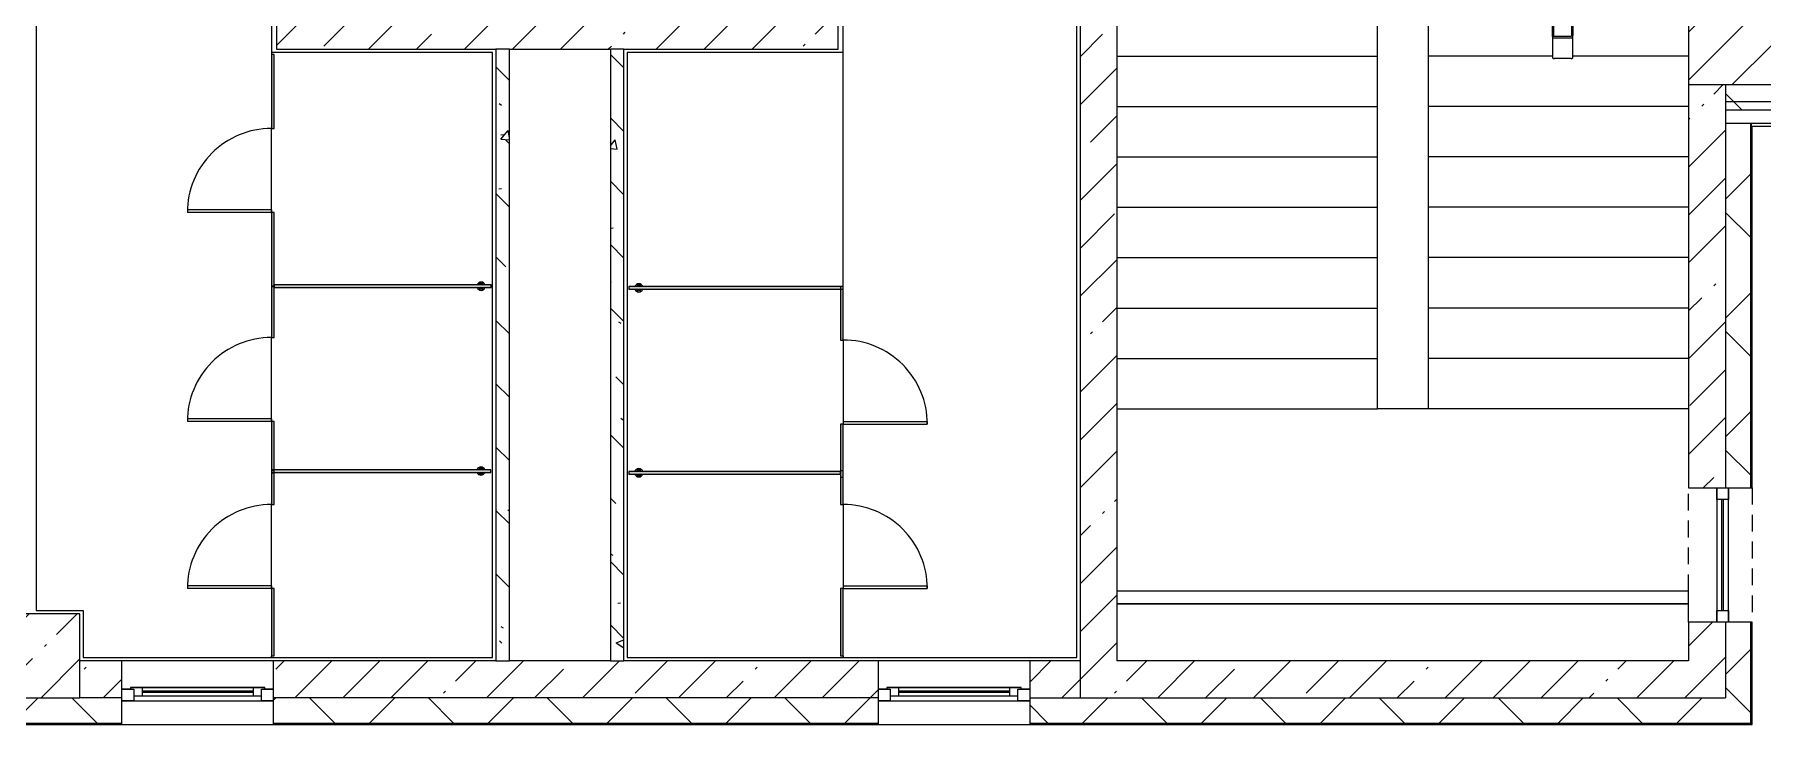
# Model space of a CAD drawing. Header units: millimetres. Extents: x -5368 to 196898, y -8553 to 29000.
# Drawn here: x 127665 to 137944, y -258 to 3848 of the extents above; entities that cross this region are included whole.
import ezdxf

# ---------------------------------------------------------------- set-up
doc = ezdxf.new("R2010")
doc.units = ezdxf.units.MM
doc.linetypes.add('200_ШТРИХ__ш1_п0_6_', pattern=[160, 100, -60])
for name, color, linetype, lineweight in [('A-DETL-MBND-1', 7, '200_ШТРИХ__ш1_п0_6_', 9), ('A-DOOR-5', 7, 'Continuous', 5), ('A-GENM-4', 7, 'Continuous', 5), ('A-GLAZ-2', 7, 'Continuous', 5), ('A-WALL', 7, 'Continuous', 9), ('A-WALL-2', 7, 'Continuous', 5), ('I-WALL-4', 7, 'Continuous', 5), ('S-COLS-3', 7, 'Continuous', 5), ('S-STRS-2', 7, 'Continuous', 5)]:
    doc.layers.add(name, color=color, linetype=linetype, lineweight=lineweight)
for name, color, linetype, lineweight, true_color in [('A-FLOR-3', 7, 'Continuous', 5, 0xaaaaaa), ('A-GENM-7', 7, 'Continuous', 5, 0xe2ddcd), ('I-WALL-6', 7, 'Continuous', 5, 0x787878)]:
    doc.layers.add(name, color=color, linetype=linetype, lineweight=lineweight, true_color=true_color)
pattern_1 = [(45, (62025.03, 0), (-353.5534, 353.5534), []), (135, (62025.03, 0), (-353.5534, -353.5534), [])]
pattern_2 = [(45, (62025.03, 0), (-285.1231, 285.1231), []), (45, (62310.15, 0), (-285.1231, 285.1231), [504.031, -100.806, 16.764, -84.042])]
pattern_3 = [(135, (62025.03, 0), (-377.1708, -377.1708), [533.4, -88.9, 17.78, -88.9]), (135, (62025.03, 376.94), (-377.1708, -377.1708), []), (50, (62025.03, 0), (637.6445, -55.7866), [66.675, -733.425]), (355, (62025, 0), (-123.3494, 668.699), [53.34, -586.74]), (100.451, (62078.17, -4.65), (514.299, 612.908), [56.665, -623.315]), (46.184, (62025, 177.8), (948.776, -147.15), [100.012, -1100.137]), (96.636, (62104.1, 165.5), (830.909, 865.997), [84.998, -934.973]), (351.184, (62025, 177.8), (830.918, 865.988), [80.01, -880.11]), (21, (62113.93, 133.35), (530.6506, -357.9283), [66.675, -733.425]), (326, (62113.9, 133.35), (216.308, 644.6585), [53.34, -586.74]), (71.451, (62158.15, 103.5), (746.9596, 286.7243), [56.665, -623.315]), (37.5, (62025.03, 0), (10.8105, 295.9426), [16.764, -562.864, 16.764, -578.866, -588.962]), (37.5, (62025.03, 0), (10.8105, 295.9426), [-1175.258, 16.764, -572.198]), (7.5, (62025.03, 0), (233.8692, 350.6318), [16.764, -322.834, 16.764, -549.529, -224.472]), (7.5, (62025.03, 0), (233.8692, 350.6318), [-905.891, 16.764, -207.708]), (327.5, (61826.78, 0), (474.5678, -20.0513), [16.764, -205.486, 16.764, -676.656, -920.115]), (327.5, (61826.78, 0), (474.5678, -20.0513), [-915.67, 16.764, -903.351]), (317.5, (61737.9, 0), (518.4522, 88.9934), [16.764, -272.161, 16.764, -443.738, -653.415]), (317.5, (61737.9, 0), (518.4522, 88.9934), [-749.427, 16.764, -636.651])]

# ---------------------------------------------------------------- blocks, each defined once
blk = doc.blocks.new('BSC_Колонна _Прямоугольная - 500х500-V80-3_3_1_птичка')
at = {"layer": 'S-COLS-3'}
h = blk.add_hatch(dxfattribs=at)
h.set_pattern_fill('FP_62', color=256, style=0, pattern_type=2)
h.set_pattern_definition([(45, (-65660, -150), (-285.1231, 285.1231), []), (45, (-65374.88, -150), (-285.1231, 285.1231), [504.031, -100.806, 16.764, -84.042])])
h.paths.add_polyline_path([(-111, -250), (250, -250), (250, 250), (-250, 250), (-250, -250)])
for p, q in [((250, 250), (-250, 250)), ((-250, 250), (-250, -250)), ((250, -250), (250, 250)), ((-250, -250), (250, -250))]:
    blk.add_line(p, q, dxfattribs=at)
blk = doc.blocks.new('BSC_Колонна _Прямоугольная - 500х500-V81-3_3_1_птичка')
at = {"layer": 'S-COLS-3'}
h = blk.add_hatch(dxfattribs=at)
h.set_pattern_fill('FP_63', color=256, style=0, pattern_type=2)
h.set_pattern_definition([(45, (-75730, -3800), (-285.1231, 285.1231), []), (45, (-75444.88, -3800), (-285.1231, 285.1231), [504.031, -100.806, 16.764, -84.042])])
h.paths.add_polyline_path([(-250, -250), (250, -250), (250, 250), (-250, 250), (-250, 73)])
for p, q in [((250, 250), (-250, 250)), ((-250, 250), (-250, -250)), ((250, -250), (250, 250)), ((-250, -250), (250, -250))]:
    blk.add_line(p, q, dxfattribs=at)
blk = doc.blocks.new('120_Окно_СКБ_1Ст - 120_Окно_СКБ_1Ст 900х2500_h_-V98-3_3_1_птичка')
at = {"layer": 'A-GLAZ-2'}
for p, q in [((-450, -127), (-450, -57)), ((-450, -57), (-380, -57)), ((450, -57), (-450, -57)), ((-380, -57), (-380, -127)), ((380, -87), (-380, -87)), ((-380, -87), (-380, -127)), ((-330, -137), (-330, -87)), ((330, -137), (330, -87)), ((380, -127), (380, -57)), ((380, -57), (450, -57)), ((380, -127), (380, -87)), ((450, -57), (450, -127)), ((-380, -127), (-450, -127)), ((-450, -127), (-400, -127)), ((-380, -127), (-400, -127)), ((-400, -127), (-400, -137)), ((-400, -137), (400, -137)), ((400, -137), (-400, -137)), ((-330, -107), (330, -107)), ((330, -117), (-330, -117)), ((450, -127), (380, -127)), ((400, -127), (380, -127)), ((400, -127), (450, -127)), ((400, -137), (400, -127))]:
    blk.add_line(p, q, dxfattribs=at)
blk = doc.blocks.new('120_Окно_СКБ_1Ст - 120_Окно_СКБ_1Ст 800х2500 EI30-23532001-3_3_1_птичка')
at = {"layer": 'A-GLAZ-2'}
for p, q in [((-400, -127), (-400, -57)), ((-400, -57), (-330, -57)), ((400, -57), (-400, -57)), ((-330, -57), (-330, -127)), ((330, -87), (-330, -87)), ((330, -97), (-330, -97)), ((330, -127), (330, -57)), ((330, -57), (400, -57)), ((400, -57), (400, -127)), ((-330, -127), (-400, -127)), ((-400, -127), (400, -127)), ((400, -127), (330, -127))]:
    blk.add_line(p, q, dxfattribs=at)
blk = doc.blocks.new('ОМ_Труба_ГОСТ 8639-82 - ОМ_Труба_ГОСТ 8639-82-21111694-3_3_1_птичка')
at = {"layer": 'A-GENM-4'}
for p, q in [((122229, 15591), (122229, 15457)), ((122238, 15595), (122340, 15595)), ((122349, 15457), (122349, 15591)), ((122229, 15256), (122229, 15457)), ((122235, 15457), (122235, 15256)), ((122238, 15474), (122340, 15474)), ((122340, 15462), (122238, 15462)), ((122343, 15256), (122343, 15457)), ((122349, 15457), (122349, 15256)), ((122238, 15251), (122340, 15251)), ((122340, 15239), (122238, 15239))]:
    blk.add_line(p, q, dxfattribs=at)
at = {"layer": 'A-GENM-4', "flags": 128}
for points in [[(122229, 15457), (122230, 15460), (122230, 15463), (122231, 15466), (122232, 15469), (122233, 15471), (122235, 15473), (122237, 15474), (122238, 15474)], [(122238, 15462), (122238, 15462), (122237, 15462), (122237, 15461), (122236, 15461), (122236, 15460), (122236, 15459), (122235, 15458), (122235, 15457)], [(122340, 15474), (122342, 15474), (122344, 15473), (122345, 15471), (122347, 15469), (122348, 15466), (122349, 15463), (122349, 15460), (122349, 15457)], [(122343, 15457), (122343, 15458), (122343, 15459), (122343, 15460), (122343, 15461), (122342, 15461), (122342, 15462), (122341, 15462), (122340, 15462)], [(122238, 15239), (122237, 15239), (122235, 15240), (122233, 15242), (122232, 15244), (122231, 15247), (122230, 15250), (122230, 15253), (122229, 15256)], [(122235, 15256), (122235, 15255), (122236, 15254), (122236, 15253), (122236, 15252), (122237, 15252), (122237, 15251), (122238, 15251), (122238, 15251)], [(122349, 15256), (122349, 15253), (122349, 15250), (122348, 15247), (122347, 15244), (122345, 15242), (122344, 15240), (122342, 15239), (122340, 15239)], [(122340, 15251), (122341, 15251), (122342, 15251), (122342, 15252), (122343, 15252), (122343, 15253), (122343, 15254), (122343, 15255), (122343, 15256)]]:
    blk.add_lwpolyline(points, dxfattribs=at)
at = {"layer": 'A-GENM-4'}
for centre, major_axis, start_param, end_param in [((122238, 15591), (9, 0), 1.570796, 3.141593), ((122238, 15539), (9, 0), 3.141593, 3.665191), ((122340, 15591), (9, 0), 0, 1.570796), ((122340, 15539), (-9, 0), 2.617994, 3.141593)]:
    blk.add_ellipse(centre, major_axis=major_axis, ratio=0.509802, start_param=start_param, end_param=end_param, dxfattribs=at)
blk = doc.blocks.new('131_Сантехническая перегородка_Дверь_ поз_4 - СД-1-V190-3_3_1_птичка')
at = {"layer": 'A-GENM-7'}
for points in [[(-190, -8), (250, -8), (250, 8), (-190, 8)], [(750, -8), (1190, -8), (1190, 8), (750, 8)]]:
    blk.add_hatch(color=256, dxfattribs=at).paths.add_polyline_path(points)
at = {"layer": 'A-DOOR-5'}
for p, q in [((266, 508), (250, 508)), ((250, 8), (250, 508)), ((266, 8), (266, 508)), ((266, 8), (250, 8))]:
    blk.add_line(p, q, dxfattribs=at)
blk.add_arc((250, 8), 500, 360, 90, dxfattribs=at)
at = {"layer": 'A-GENM-4'}
for p, q in [((250, 8), (-190, 8)), ((-190, 8), (-190, -8)), ((250, -8), (250, 8)), ((1190, 8), (750, 8)), ((750, 8), (750, -8)), ((1190, -8), (1190, 8)), ((-190, -8), (250, -8)), ((750, -8), (1190, -8))]:
    blk.add_line(p, q, dxfattribs=at)
blk = doc.blocks.new('131_Сантехническая перегородка_Дверь - СД-1-V191-3_3_1_птичка')
at = {"layer": 'A-GENM-7'}
for points in [[(0, -8), (317, -8), (317, 8), (0, 8)], [(817, 8), (817, -8), (1135, -8), (1135, 8)]]:
    blk.add_hatch(color=256, dxfattribs=at).paths.add_polyline_path(points)
at = {"layer": 'A-DOOR-5'}
for p, q in [((333, -8), (317, -8)), ((317, -8), (317, -508)), ((333, -8), (333, -508)), ((333, -508), (317, -508))]:
    blk.add_line(p, q, dxfattribs=at)
blk.add_arc((317, -8), 500, 270, 0, dxfattribs=at)
at = {"layer": 'A-GENM-4'}
for p, q in [((317, 8), (0, 8)), ((0, 8), (0, -8)), ((317, -8), (317, 8)), ((1135, 8), (817, 8)), ((817, 8), (817, -8)), ((1135, -8), (1135, 8)), ((0, -8), (317, -8)), ((817, -8), (1135, -8))]:
    blk.add_line(p, q, dxfattribs=at)
blk = doc.blocks.new('131_Сантехническая перегородка_Дверь - СД-1-V192-3_3_1_птичка')
at = {"layer": 'A-GENM-7'}
for points in [[(0, -8), (305, -8), (305, 8), (0, 8)], [(805, -8), (1110, -8), (1110, 8), (805, 8)]]:
    blk.add_hatch(color=256, dxfattribs=at).paths.add_polyline_path(points)
at = {"layer": 'A-DOOR-5'}
for p, q in [((321, 508), (305, 508)), ((305, 8), (305, 508)), ((321, 8), (321, 508)), ((321, 8), (305, 8))]:
    blk.add_line(p, q, dxfattribs=at)
blk.add_arc((305, 8), 500, 360, 90, dxfattribs=at)
at = {"layer": 'A-GENM-4'}
for p, q in [((305, 8), (0, 8)), ((0, 8), (0, -8)), ((305, -8), (305, 8)), ((1110, 8), (805, 8)), ((805, 8), (805, -8)), ((1110, -8), (1110, 8)), ((0, -8), (305, -8)), ((805, -8), (1110, -8))]:
    blk.add_line(p, q, dxfattribs=at)
blk = doc.blocks.new('131_Сантехническая перегородка_Дверь_сдвиг_ - СД-1-V193-3_3_1_птичка')
at = {"layer": 'A-GENM-7'}
for points in [[(0, -8), (400, -8), (400, 8), (0, 8)], [(900, -8), (1100, -8), (1100, 8), (900, 8)]]:
    blk.add_hatch(color=256, dxfattribs=at).paths.add_polyline_path(points)
at = {"layer": 'A-DOOR-5'}
for p, q in [((416, 508), (400, 508)), ((400, 8), (400, 508)), ((416, 8), (416, 508)), ((416, 8), (400, 8))]:
    blk.add_line(p, q, dxfattribs=at)
blk.add_arc((400, 8), 500, 360, 90, dxfattribs=at)
at = {"layer": 'A-GENM-4'}
for p, q in [((400, 8), (0, 8)), ((0, 8), (0, -8)), ((400, -8), (400, 8)), ((1100, 8), (900, 8)), ((900, 8), (900, -8)), ((1100, -8), (1100, 8)), ((0, -8), (400, -8)), ((900, -8), (1100, -8))]:
    blk.add_line(p, q, dxfattribs=at)
blk = doc.blocks.new('131_Сантехническая перегородка_Дверь_сдвиг_ - СД-1-V194-3_3_1_птичка')
at = {"layer": 'A-GENM-7'}
for points in [[(0, -8), (400, -8), (400, 8), (0, 8)], [(900, 8), (900, -8), (1100, -8), (1100, 8)]]:
    blk.add_hatch(color=256, dxfattribs=at).paths.add_polyline_path(points)
at = {"layer": 'A-DOOR-5'}
for p, q in [((416, -8), (400, -8)), ((400, -8), (400, -508)), ((416, -8), (416, -508)), ((416, -508), (400, -508))]:
    blk.add_line(p, q, dxfattribs=at)
blk.add_arc((400, -8), 500, 270, 0, dxfattribs=at)
at = {"layer": 'A-GENM-4'}
for p, q in [((400, 8), (0, 8)), ((0, 8), (0, -8)), ((400, -8), (400, 8)), ((1100, 8), (900, 8)), ((900, 8), (900, -8)), ((1100, -8), (1100, 8)), ((0, -8), (400, -8)), ((900, -8), (1100, -8))]:
    blk.add_line(p, q, dxfattribs=at)
blk = doc.blocks.new('131_Сантехническая перегородка - СП-4-V195-3_3_1_птичка')
at = {"layer": 'A-GENM-7'}
blk.add_hatch(color=256, dxfattribs=at).paths.add_polyline_path([(1330, -8), (1330, 8), (55, 8), (55, -8)])
at = {"layer": 'A-GENM-4'}
for p, q in [((1330, 8), (55, 8)), ((55, 8), (55, -8)), ((1330, -8), (1330, 8)), ((55, -8), (1330, -8))]:
    blk.add_line(p, q, dxfattribs=at)
at = {"layer": 'A-GENM-4', "flags": 128}
for points in [[(127, 8), (126, 9), (126, 9), (126, 9), (125, 10), (125, 10), (124, 11), (124, 11), (123, 12), (123, 12), (123, 12), (122, 13), (122, 13), (121, 13), (120, 14), (120, 14), (119, 14), (119, 14), (118, 14), (118, 15), (117, 15), (116, 15), (116, 15), (115, 15), (115, 15), (114, 15), (113, 15), (113, 15), (112, 15), (112, 15), (111, 15), (110, 15), (110, 15), (109, 14), (109, 14), (108, 14), (108, 14), (107, 13), (107, 13), (106, 13), (106, 13), (105, 12), (105, 12), (104, 11), (104, 11), (103, 11), (103, 10), (102, 10), (102, 9), (102, 9), (101, 8), (101, 8)], [(101, -8), (101, -9), (102, -9), (102, -9), (103, -10), (103, -10), (103, -11), (104, -11), (104, -12), (105, -12), (105, -12), (106, -13), (106, -13), (107, -13), (107, -14), (108, -14), (108, -14), (109, -14), (110, -14), (110, -15), (111, -15), (111, -15), (112, -15), (113, -15), (113, -15), (114, -15), (114, -15), (115, -15), (116, -15), (116, -15), (117, -15), (117, -15), (118, -15), (118, -14), (119, -14), (120, -14), (120, -14), (121, -13), (121, -13), (122, -13), (122, -13), (123, -12), (123, -12), (124, -11), (124, -11), (125, -11), (125, -10), (125, -10), (126, -9), (126, -9), (126, -8), (127, -8)]]:
    blk.add_lwpolyline(points, dxfattribs=at)
at = {"layer": 'A-GENM-4'}
for radius, start, end in [(24.6, 19.9113, 160.0887), (17.6, 45, 135), (17.6, 45, 135), (15.1, 45, 135), (24.6, 199.9113, 340.0887), (17.6, 225, 315), (17.6, 225, 315), (15.1, 225, 315)]:
    blk.add_arc((114, 0), radius, start, end, dxfattribs=at)
blk = doc.blocks.new('131_Сантехническая перегородка - СП-4-V196-3_3_1_птичка')
at = {"layer": 'A-GENM-7'}
blk.add_hatch(color=256, dxfattribs=at).paths.add_polyline_path([(1330, -8), (1330, 8), (71, 8), (71, -8)])
at = {"layer": 'A-GENM-4'}
for p, q in [((1330, 8), (71, 8)), ((71, 8), (71, -8)), ((1330, -8), (1330, 8)), ((71, -8), (1330, -8))]:
    blk.add_line(p, q, dxfattribs=at)
at = {"layer": 'A-GENM-4', "flags": 128}
for points in [[(143, 8), (142, 9), (142, 9), (142, 9), (141, 10), (141, 10), (141, 11), (140, 11), (140, 12), (139, 12), (139, 12), (138, 13), (138, 13), (137, 13), (137, 14), (136, 14), (135, 14), (135, 14), (134, 14), (134, 15), (133, 15), (133, 15), (132, 15), (131, 15), (131, 15), (130, 15), (130, 15), (129, 15), (128, 15), (128, 15), (127, 15), (127, 15), (126, 15), (125, 14), (125, 14), (124, 14), (124, 14), (123, 13), (123, 13), (122, 13), (122, 13), (121, 12), (121, 12), (120, 11), (120, 11), (119, 11), (119, 10), (119, 10), (118, 9), (118, 9), (117, 8), (117, 8)], [(117, -8), (118, -9), (118, -9), (118, -9), (119, -10), (119, -10), (120, -11), (120, -11), (120, -12), (121, -12), (121, -12), (122, -13), (122, -13), (123, -13), (123, -14), (124, -14), (125, -14), (125, -14), (126, -14), (126, -15), (127, -15), (127, -15), (128, -15), (129, -15), (129, -15), (130, -15), (130, -15), (131, -15), (132, -15), (132, -15), (133, -15), (133, -15), (134, -15), (135, -14), (135, -14), (136, -14), (136, -14), (137, -13), (137, -13), (138, -13), (138, -13), (139, -12), (139, -12), (140, -11), (140, -11), (141, -11), (141, -10), (142, -10), (142, -9), (142, -9), (143, -8), (143, -8)]]:
    blk.add_lwpolyline(points, dxfattribs=at)
at = {"layer": 'A-GENM-4'}
for radius, start, end in [(24.6, 19.9113, 160.0887), (17.6, 45, 135), (17.6, 45, 135), (15.1, 45, 135), (24.6, 199.9113, 340.0887), (17.6, 225, 315), (17.6, 225, 315), (15.1, 225, 315)]:
    blk.add_arc((130, 0), radius, start, end, dxfattribs=at)
blk = doc.blocks.new('131_Сантехническая перегородка - СП-4-V197-3_3_1_птичка')
at = {"layer": 'A-GENM-7'}
blk.add_hatch(color=256, dxfattribs=at).paths.add_polyline_path([(1330, 8), (40, 8), (40, -8), (1330, -8)])
at = {"layer": 'A-GENM-4'}
for p, q in [((1330, 8), (40, 8)), ((40, 8), (40, -8)), ((1330, -8), (1330, 8)), ((40, -8), (1330, -8))]:
    blk.add_line(p, q, dxfattribs=at)
at = {"layer": 'A-GENM-4', "flags": 128}
for points in [[(111, 8), (111, 9), (111, 9), (110, 9), (110, 10), (110, 10), (109, 11), (109, 11), (108, 12), (108, 12), (107, 12), (107, 13), (106, 13), (106, 13), (105, 14), (105, 14), (104, 14), (103, 14), (103, 14), (102, 15), (102, 15), (101, 15), (101, 15), (100, 15), (99, 15), (99, 15), (98, 15), (98, 15), (97, 15), (96, 15), (96, 15), (95, 15), (95, 15), (94, 14), (93, 14), (93, 14), (92, 14), (92, 13), (91, 13), (91, 13), (90, 13), (90, 12), (89, 12), (89, 11), (88, 11), (88, 11), (87, 10), (87, 10), (87, 9), (86, 9), (86, 8), (86, 8)], [(86, -8), (86, -9), (86, -9), (87, -9), (87, -10), (88, -10), (88, -11), (89, -11), (89, -12), (89, -12), (90, -12), (90, -13), (91, -13), (91, -13), (92, -14), (93, -14), (93, -14), (94, -14), (94, -14), (95, -15), (95, -15), (96, -15), (97, -15), (97, -15), (98, -15), (98, -15), (99, -15), (100, -15), (100, -15), (101, -15), (101, -15), (102, -15), (103, -15), (103, -14), (104, -14), (104, -14), (105, -14), (105, -13), (106, -13), (106, -13), (107, -13), (107, -12), (108, -12), (108, -11), (109, -11), (109, -11), (110, -10), (110, -10), (110, -9), (111, -9), (111, -8), (111, -8)]]:
    blk.add_lwpolyline(points, dxfattribs=at)
at = {"layer": 'A-GENM-4'}
for radius, start, end in [(24.6, 19.9113, 160.0887), (17.6, 45, 135), (17.6, 45, 135), (15.1, 45, 135), (24.6, 199.9113, 340.0887), (17.6, 225, 315), (17.6, 225, 315), (15.1, 225, 315)]:
    blk.add_arc((99, 0), radius, start, end, dxfattribs=at)
blk = doc.blocks.new('131_Сантехническая перегородка - СП-4-V198-3_3_1_птичка')
at = {"layer": 'A-GENM-7'}
blk.add_hatch(color=256, dxfattribs=at).paths.add_polyline_path([(1330, 8), (26, 8), (26, -8), (1330, -8)])
at = {"layer": 'A-GENM-4'}
for p, q in [((1330, 8), (26, 8)), ((26, 8), (26, -8)), ((1330, -8), (1330, 8)), ((26, -8), (1330, -8))]:
    blk.add_line(p, q, dxfattribs=at)
at = {"layer": 'A-GENM-4', "flags": 128}
for points in [[(97, 8), (97, 9), (96, 9), (96, 9), (96, 10), (95, 10), (95, 11), (94, 11), (94, 12), (93, 12), (93, 12), (92, 13), (92, 13), (91, 13), (91, 14), (90, 14), (90, 14), (89, 14), (89, 14), (88, 15), (87, 15), (87, 15), (86, 15), (86, 15), (85, 15), (84, 15), (84, 15), (83, 15), (83, 15), (82, 15), (81, 15), (81, 15), (80, 15), (80, 14), (79, 14), (78, 14), (78, 14), (77, 13), (77, 13), (76, 13), (76, 13), (75, 12), (75, 12), (74, 11), (74, 11), (74, 11), (73, 10), (73, 10), (72, 9), (72, 9), (72, 8), (71, 8)], [(71, -8), (72, -9), (72, -9), (72, -9), (73, -10), (73, -10), (74, -11), (74, -11), (75, -12), (75, -12), (76, -12), (76, -13), (77, -13), (77, -13), (78, -14), (78, -14), (79, -14), (79, -14), (80, -14), (80, -15), (81, -15), (82, -15), (82, -15), (83, -15), (83, -15), (84, -15), (85, -15), (85, -15), (86, -15), (86, -15), (87, -15), (88, -15), (88, -15), (89, -14), (89, -14), (90, -14), (90, -14), (91, -13), (92, -13), (92, -13), (93, -13), (93, -12), (94, -12), (94, -11), (94, -11), (95, -11), (95, -10), (96, -10), (96, -9), (96, -9), (97, -8), (97, -8)]]:
    blk.add_lwpolyline(points, dxfattribs=at)
at = {"layer": 'A-GENM-4'}
for radius, start, end in [(24.6, 19.9113, 160.0887), (17.6, 45, 135), (17.6, 45, 135), (15.1, 45, 135), (24.6, 199.9113, 340.0887), (17.6, 225, 315), (17.6, 225, 315), (15.1, 225, 315)]:
    blk.add_arc((84, 0), radius, start, end, dxfattribs=at)
blk = doc.blocks.new('Зашивка приборов отопления38 - Зашивка приборов отопления-33325280-3_3_1_птичка')
at = {"layer": 'A-WALL-2'}
for p, q in [((120705, 18041), (120705, 17931)), ((120705, 17931), (124105, 17931)), ((124105, 17931), (120705, 17931)), ((120705, 17931), (120705, 17856)), ((120705, 17856), (124105, 17856))]:
    blk.add_line(p, q, dxfattribs=at)

msp = doc.modelspace()

# ---------------------------------------------------------------- hatches: boundary and pattern name
at = {"layer": 'A-WALL-2'}
h = msp.add_hatch(dxfattribs=at)
h.set_pattern_fill('FP_75', color=256, style=0, pattern_type=2)
h.set_pattern_definition(pattern_1)
h.paths.add_polyline_path([(146725, 3450), (146726.6, 3450), (146725, 3550), (146125, 3550), (146125, 3450), (146649.3, 3450)])
h.paths.add_polyline_path([(142410.5, 3450), (143425, 3450), (143425, 3550), (142105, 3550), (142105, 3450)])
h.paths.add_polyline_path([(138171.6, 3450), (139105, 3450), (139105, 3550), (137725, 3550), (137725, 3450), (138005, 3450)])
h.paths.add_polyline_path([(144325, 3450), (145225, 3450), (145225, 3550), (144325, 3550)])
h = msp.add_hatch(dxfattribs=at)
h.set_pattern_fill('FP_75', color=256, style=0, pattern_type=2)
h.set_pattern_definition(pattern_1)
h.paths.add_polyline_path([(144325, 3400), (145225, 3400), (145225, 3450), (144325, 3450)])
h.paths.add_polyline_path([(146826.6, 3400), (146826.6, 3450), (146125, 3450), (146125, 3400), (146726.6, 3400)])
h.paths.add_polyline_path([(139105, 3400), (139105, 3450), (137725, 3450), (137725, 3400), (138171.6, 3400)])
h.paths.add_polyline_path([(142105, 3400), (143425, 3400), (143425, 3450), (142105, 3450)])
h = msp.add_hatch(dxfattribs=at)
h.set_pattern_fill('FP_75', color=256, style=0, pattern_type=2)
h.set_pattern_definition(pattern_1)
h.paths.add_polyline_path([(137725, -250), (137875, -250), (137875, 350), (137725, 350), (137725, -100)])
h.paths.add_polyline_path([(137875, 1150), (137875, 3320), (137725, 3320), (137725, 1150)])
h = msp.add_hatch(dxfattribs=at)
h.set_pattern_fill('FP_75', color=256, style=0, pattern_type=2)
h.set_pattern_definition(pattern_1)
h.paths.add_polyline_path([(133585, -250), (137725, -250), (137725, -100), (133585, -100)])
h.paths.add_polyline_path([(131813.3, -250), (132685, -250), (132685, -100), (129085, -100), (129085, -250), (129693.9, -250)])
h.paths.add_polyline_path([(119096.7, -250), (119835, -250), (119835, -100), (118652.1, -100), (118652.1, -250)])
h.paths.add_polyline_path([(126285, -250), (126285, -100), (125735, -100), (125735, -250)])
h.paths.add_polyline_path([(123335.6, -250), (123635, -250), (123635, -100), (122935, -100), (122935, -250)])
h.paths.add_polyline_path([(127935, -250), (128185, -250), (128185, -100), (127185, -100), (127185, -250), (127574.4, -250)])
at = {"layer": 'I-WALL-4'}
h = msp.add_hatch(dxfattribs=at)
h.set_pattern_fill('FP_71', color=256, style=0, pattern_type=2)
h.set_pattern_definition(pattern_2)
h.paths.add_polyline_path([(137505, 120), (137725, 120), (137725, 350), (137505, 350)])
h.paths.add_polyline_path([(137725, 1150), (137725, 3550), (137505, 3550), (137505, 1150)])
h.paths.add_polyline_path([(137505, 4050), (137725, 4050), (137725, 7900), (137505, 7900), (137505, 4464.8)])
h = msp.add_hatch(dxfattribs=at)
h.set_pattern_fill('FP_71', color=256, style=0, pattern_type=2)
h.set_pattern_definition(pattern_2)
h.paths.add_polyline_path([(134105, 120), (134105, 7680), (133885, 7680), (133885, 120), (133932.7, 120)])
h = msp.add_hatch(dxfattribs=at)
h.set_pattern_fill('FP_71', color=256, style=0, pattern_type=2)
h.set_pattern_definition(pattern_2)
h.paths.add_polyline_path([(130490, 3760), (132445, 3760), (132445, 3980), (129105, 3980), (129105, 3760), (130410, 3760)])
h = msp.add_hatch(dxfattribs=at)
h.set_pattern_fill('FP_71', color=256, style=0, pattern_type=2)
h.set_pattern_definition(pattern_2)
h.paths.add_polyline_path([(131813.3, -100), (132685, -100), (132685, 120), (129085, 120), (129085, -100), (129693.9, -100)])
h.paths.add_polyline_path([(133885, -100), (133885, 120), (133585, 120), (133585, -100)])
h.paths.add_polyline_path([(127935, -100), (128185, -100), (128185, 120), (127935, 120)])
h = msp.add_hatch(dxfattribs=at)
h.set_pattern_fill('FP_71', color=256, style=0, pattern_type=2)
h.set_pattern_definition(pattern_2)
h.paths.add_polyline_path([(137725, -100), (137725, 120), (133885, 120), (133885, -100), (136052.2, -100)])
at = {"layer": 'I-WALL-6'}
h = msp.add_hatch(dxfattribs=at)
h.set_pattern_fill('FP_79', color=256, style=0, pattern_type=2)
h.set_pattern_definition(pattern_3)
h.paths.add_polyline_path([(130490, 120), (130490, 3760), (130410, 3760), (130410, 120)])
h = msp.add_hatch(dxfattribs=at)
h.set_pattern_fill('FP_79', color=256, style=0, pattern_type=2)
h.set_pattern_definition(pattern_3)
h.paths.add_polyline_path([(131170.9, 120), (131170.9, 3760), (131090.9, 3760), (131090.9, 120)])

# ---------------------------------------------------------------- linework, layer by layer
at = {"layer": 'A-DETL-MBND-1'}
for p, q in [((137505, 535), (137505, 1150)), ((137883, 1150), (137883, 350))]:
    msp.add_line(p, q, dxfattribs=at)
at = {"layer": 'A-FLOR-3'}
for p, q in [((129074, 7660), (129074, 3729)), ((132476, 2347.5), (132476, 7660)), ((133865, 140), (133865, 7660)), ((127675, 7380), (127675, 420)), ((130390, 3740), (129074, 3740)), ((130390, 140), (130390, 3740)), ((131190, 3740), (131190, 140)), ((132476, 3740), (131190, 3740)), ((129074, 2789), (129074, 3289)), ((129074, 1545.2), (129074, 2045.2)), ((132476, 2030.1), (132476, 1530.1)), ((129074, 551), (129074, 1051)), ((132476, 1051), (132476, 551)), ((127675, 420), (127955, 420)), ((127955, 420), (127955, 140)), ((127955, 140), (130390, 140)), ((129074, 140), (129074, 151)), ((131190, 140), (133865, 140)), ((132476, 151), (132476, 140))]:
    msp.add_line(p, q, dxfattribs=at)
at = {"layer": 'A-WALL'}
for p, q in [((130490, 3760), (130410, 3760)), ((131170.9, 3760), (131090.9, 3760)), ((137725, 3450), (139105, 3450)), ((137725, 3400), (139105, 3400)), ((137725, 3320), (137725, 1150)), ((137725, 3320), (139105, 3320)), ((137875, 1150), (137875, 3320)), ((137878, 1150), (137878, 3320)), ((137883, 3300), (137878, 3300)), ((137725, 350), (137725, 120)), ((137875, -250), (137875, 350)), ((137878, -253), (137878, 350)), ((130410, 120), (130490, 120)), ((131090.9, 120), (131170.9, 120)), ((128185, -100), (127935, -100)), ((132685, -100), (129085, -100)), ((133585, -100), (137725, -100)), ((127185, -250), (128185, -250)), ((127185, -253), (128185, -253)), ((129085, -250), (132685, -250)), ((129085, -253), (132685, -253)), ((133585, -250), (137875, -250)), ((133585, -253), (137878, -253))]:
    msp.add_line(p, q, dxfattribs=at)
at = {"layer": 'A-WALL-2'}
for p, q in [((137725, 3550), (137725, 3320)), ((137883, 1150), (137883, 3300)), ((146976.6, 3300), (137883, 3300)), ((137725, 1150), (137883, 1150)), ((137883, 350), (137725, 350)), ((137883, -258), (137883, 350)), ((137725, 120), (137725, -100)), ((128185, -258), (128185, -100)), ((129085, -100), (129085, -258)), ((132685, -258), (132685, -100)), ((133585, -100), (133585, -258)), ((126285, -258), (137883, -258))]:
    msp.add_line(p, q, dxfattribs=at)
at = {"layer": 'I-WALL-4'}
for p, q in [((129105, 7680), (129105, 3760)), ((132445, 3760), (132445, 7680)), ((133885, 7680), (133885, -100)), ((134105, 120), (134105, 7680)), ((129105, 3760), (130410, 3760)), ((130410, 3760), (130410, 120)), ((130490, 3760), (131090.9, 3760)), ((130490, 120), (130490, 3760)), ((131090.9, 3760), (131090.9, 120)), ((131170.9, 3760), (132445, 3760)), ((131170.9, 120), (131170.9, 3760)), ((137505, 3550), (137505, 1150)), ((137505, 1150), (137725, 1150)), ((137725, 350), (137505, 350)), ((137505, 350), (137505, 120)), ((130410, 120), (127935, 120)), ((128185, -100), (128185, 120)), ((129085, 120), (129085, -100)), ((131090.9, 120), (130490, 120)), ((133885, 120), (131170.9, 120)), ((132685, -100), (132685, 120)), ((133585, 120), (133585, -100)), ((137505, 120), (134105, 120))]:
    msp.add_line(p, q, dxfattribs=at)
at = {"layer": 'S-STRS-2'}
for p, q in [((135655, 3720), (135655, 4020)), ((135955, 4020), (135955, 3720)), ((134105, 3720), (135655, 3720)), ((134105, 3720), (135655, 3720)), ((135655, 3420), (135655, 3720)), ((135955, 3720), (135955, 3420)), ((136696.4, 3720), (135955, 3720)), ((136696.4, 3720), (135955, 3720)), ((137505, 3720), (136813.7, 3720)), ((137505, 3720), (136813.7, 3720)), ((134105, 3420), (135655, 3420)), ((134105, 3420), (135655, 3420)), ((135655, 3120), (135655, 3420)), ((135955, 3420), (135955, 3120)), ((137505, 3420), (135955, 3420)), ((137505, 3420), (135955, 3420)), ((134105, 3120), (135655, 3120)), ((134105, 3120), (135655, 3120)), ((135655, 2820), (135655, 3120)), ((135955, 3120), (135955, 2820)), ((137505, 3120), (135955, 3120)), ((137505, 3120), (135955, 3120)), ((134105, 2820), (135655, 2820)), ((134105, 2820), (135655, 2820)), ((135655, 2520), (135655, 2820)), ((135955, 2820), (135955, 2520)), ((137505, 2820), (135955, 2820)), ((137505, 2820), (135955, 2820)), ((134105, 2520), (135655, 2520)), ((134105, 2520), (135655, 2520)), ((135655, 2220), (135655, 2520)), ((135955, 2520), (135955, 2220)), ((137505, 2520), (135955, 2520)), ((137505, 2520), (135955, 2520)), ((134105, 2220), (135655, 2220)), ((134105, 2220), (135655, 2220)), ((135655, 1920), (135655, 2220)), ((135955, 2220), (135955, 1920)), ((137505, 2220), (135955, 2220)), ((137505, 2220), (135955, 2220)), ((134105, 1920), (135655, 1920)), ((134105, 1920), (135655, 1920)), ((135655, 1620), (135655, 1920)), ((135955, 1920), (135955, 1620)), ((137505, 1920), (135955, 1920)), ((137505, 1920), (135955, 1920)), ((134105, 1620), (135655, 1620)), ((134105, 1620), (135655, 1620)), ((135955, 1620), (135655, 1620)), ((137505, 1620), (135955, 1620)), ((137505, 1620), (135955, 1620))]:
    msp.add_line(p, q, dxfattribs=at)

# ---------------------------------------------------------------- block references
at = {"layer": 'A-GENM-4'}
for name, p, rotation in [('ОМ_Труба_ГОСТ 8639-82 - ОМ_Труба_ГОСТ 8639-82-21111694-3_3_1_птичка', (259044.5, 19299.8), 180), ('131_Сантехническая перегородка_Дверь_ поз_4 - СД-1-V190-3_3_1_птичка', (129082, 2539), 89.99999999997657), ('131_Сантехническая перегородка - СП-4-V197-3_3_1_птичка', (130420.4, 2350), 180), ('131_Сантехническая перегородка_Дверь - СД-1-V192-3_3_1_птичка', (129082, 1240), 89.99999999997657), ('131_Сантехническая перегородка_Дверь - СД-1-V191-3_3_1_птичка', (132468, 1212.8), 90.00000000002345), ('131_Сантехническая перегородка_Дверь_сдвиг_ - СД-1-V193-3_3_1_птичка', (129082, 151), 89.99999999997657), ('131_Сантехническая перегородка - СП-4-V198-3_3_1_птичка', (130404.5, 1250), 180), ('131_Сантехническая перегородка_Дверь_сдвиг_ - СД-1-V194-3_3_1_птичка', (132468, 151), 90.00000000002345)]:
    msp.add_blockref(name, p, dxfattribs=dict(at, rotation=rotation))
for name, p in [('131_Сантехническая перегородка - СП-4-V195-3_3_1_птичка', (131145.8, 2340)), ('131_Сантехническая перегородка - СП-4-V196-3_3_1_птичка', (131129.7, 1240))]:
    msp.add_blockref(name, p, dxfattribs=at)
at = {"layer": 'A-GLAZ-2'}
for name, p, rotation in [('120_Окно_СКБ_1Ст - 120_Окно_СКБ_1Ст 800х2500 EI30-23532001-3_3_1_птичка', (137800, 750), 270), ('120_Окно_СКБ_1Ст - 120_Окно_СКБ_1Ст 900х2500_h_-V98-3_3_1_птичка', (128635, -175), 180), ('120_Окно_СКБ_1Ст - 120_Окно_СКБ_1Ст 900х2500_h_-V98-3_3_1_птичка', (133135, -175), 180)]:
    msp.add_blockref(name, p, dxfattribs=dict(at, rotation=rotation))
at = {"layer": 'A-WALL-2', "rotation": 180}
msp.add_blockref('Зашивка приборов отопления38 - Зашивка приборов отопления-33325280-3_3_1_птичка', (258209.7, 18391.2), dxfattribs=at)
at = {"layer": 'S-COLS-3'}
for name, p in [('BSC_Колонна _Прямоугольная - 500х500-V81-3_3_1_птичка', (137755, 3800)), ('BSC_Колонна _Прямоугольная - 500х500-V80-3_3_1_птичка', (127685, 150))]:
    msp.add_blockref(name, p, dxfattribs=at)

doc.saveas('drawing.dxf')
